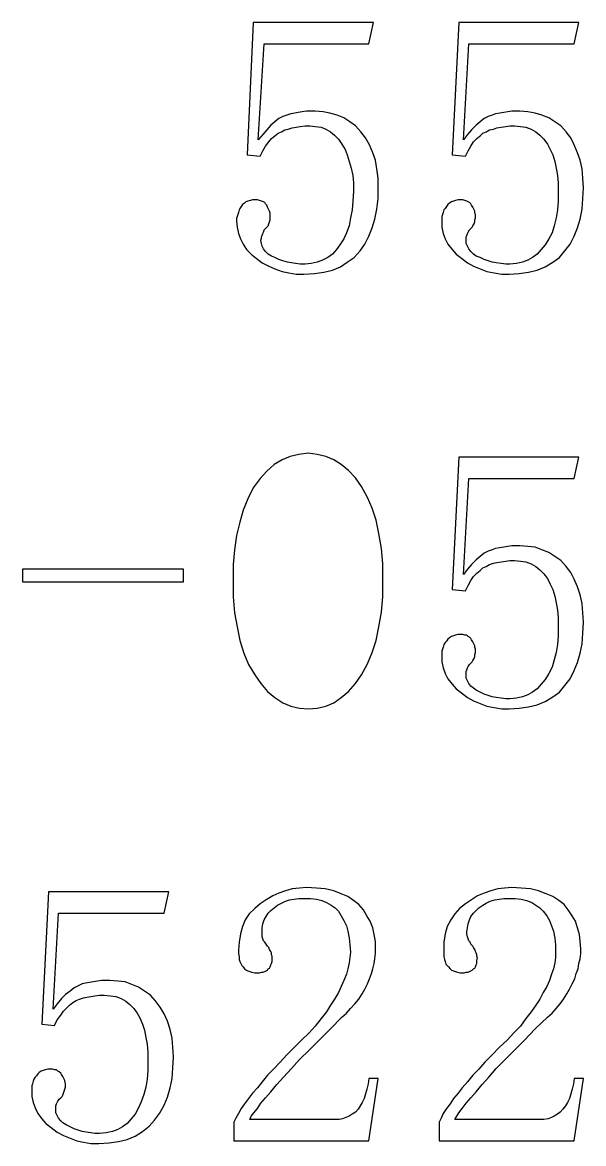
# Model space of a CAD drawing. Extents: x -275 to 275, y -225 to 225.
# Drawn here: x -190.15 to -181.79, y -186.15 to -169.46 of the extents above; entities that cross this region are included whole.
import ezdxf

# ---------------------------------------------------------------- set-up
doc = ezdxf.new("R2010")
doc.units = 0
doc.header["$MEASUREMENT"] = 0
doc.layers.get('0').update_dxf_attribs({"linetype": 'CONTINUOUS'})

msp = doc.modelspace()

# ---------------------------------------------------------------- linework, layer by layer
for points in [[(-185.67, -170.79), (-185.79, -170.78), (-185.79, -170.78), (-185.85, -170.78), (-185.85, -170.78), (-185.92, -170.78), (-185.92, -170.78), (-185.98, -170.79), (-185.98, -170.79), (-186.04, -170.8), (-186.04, -170.8), (-186.09, -170.81), (-186.09, -170.81), (-186.15, -170.82), (-186.15, -170.82), (-186.21, -170.84), (-186.21, -170.84), (-186.27, -170.86), (-186.27, -170.86), (-186.33, -170.89), (-186.33, -170.89), (-186.39, -170.94), (-186.39, -170.94), (-186.45, -170.99), (-186.45, -170.99), (-186.51, -171.06), (-186.51, -171.06), (-186.57, -171.13), (-186.57, -171.13), (-186.64, -171.21), (-186.64, -171.21), (-186.55, -169.78), (-186.55, -169.78), (-184.99, -169.78), (-184.99, -169.78), (-184.92, -169.46), (-184.92, -169.46), (-186.71, -169.46), (-186.71, -169.46), (-186.8, -171.43), (-186.8, -171.43), (-186.61, -171.45), (-186.61, -171.45), (-186.57, -171.37), (-186.57, -171.37), (-186.53, -171.3), (-186.53, -171.3), (-186.48, -171.24), (-186.48, -171.24), (-186.44, -171.19), (-186.44, -171.19), (-186.39, -171.15), (-186.39, -171.15), (-186.34, -171.11), (-186.34, -171.11), (-186.29, -171.09), (-186.29, -171.09), (-186.24, -171.06), (-186.24, -171.06), (-186.19, -171.05), (-186.19, -171.05), (-186.13, -171.03), (-186.13, -171.03), (-186.07, -171.02), (-186.07, -171.02), (-186.01, -171.01), (-186.01, -171.01), (-185.94, -171), (-185.94, -171), (-185.87, -171), (-185.87, -171), (-185.79, -171.01), (-185.79, -171.01), (-185.7, -171.02), (-185.7, -171.02), (-185.63, -171.05), (-185.63, -171.05), (-185.56, -171.09), (-185.56, -171.09), (-185.5, -171.14), (-185.5, -171.14), (-185.44, -171.2), (-185.44, -171.2), (-185.39, -171.27), (-185.39, -171.27), (-185.34, -171.35), (-185.34, -171.35), (-185.31, -171.43), (-185.31, -171.43), (-185.28, -171.53), (-185.28, -171.53), (-185.25, -171.63), (-185.25, -171.63), (-185.23, -171.74), (-185.23, -171.74), (-185.22, -171.85), (-185.22, -171.85), (-185.22, -171.97), (-185.22, -171.97), (-185.23, -172.12), (-185.23, -172.12), (-185.24, -172.25), (-185.24, -172.25), (-185.26, -172.37), (-185.26, -172.37), (-185.28, -172.49), (-185.28, -172.49), (-185.32, -172.59), (-185.32, -172.59), (-185.36, -172.68), (-185.36, -172.68), (-185.42, -172.77), (-185.42, -172.77), (-185.47, -172.84), (-185.47, -172.84), (-185.53, -172.91), (-185.53, -172.91), (-185.6, -172.96), (-185.6, -172.96), (-185.68, -173), (-185.68, -173), (-185.76, -173.03), (-185.76, -173.03), (-185.85, -173.05), (-185.85, -173.05), (-185.94, -173.06), (-185.94, -173.06), (-186.01, -173.06), (-186.01, -173.06), (-186.08, -173.05), (-186.08, -173.05), (-186.14, -173.04), (-186.14, -173.04), (-186.2, -173.03), (-186.2, -173.03), (-186.27, -173.01), (-186.27, -173.01), (-186.33, -172.99), (-186.33, -172.99), (-186.39, -172.96), (-186.39, -172.96), (-186.44, -172.94), (-186.44, -172.94), (-186.49, -172.91), (-186.49, -172.91), (-186.53, -172.87), (-186.53, -172.87), (-186.56, -172.83), (-186.56, -172.83), (-186.58, -172.79), (-186.58, -172.79), (-186.59, -172.75), (-186.59, -172.75), (-186.6, -172.7), (-186.6, -172.7), (-186.59, -172.67), (-186.59, -172.67), (-186.59, -172.65), (-186.59, -172.65), (-186.58, -172.63), (-186.58, -172.63), (-186.57, -172.6), (-186.57, -172.6), (-186.56, -172.58), (-186.56, -172.58), (-186.55, -172.55), (-186.55, -172.55), (-186.53, -172.53), (-186.53, -172.53), (-186.51, -172.51), (-186.51, -172.51), (-186.49, -172.49), (-186.49, -172.49), (-186.48, -172.46), (-186.48, -172.46), (-186.47, -172.43), (-186.47, -172.43), (-186.46, -172.4), (-186.46, -172.4), (-186.46, -172.37), (-186.46, -172.37), (-186.46, -172.34), (-186.46, -172.34), (-186.46, -172.32), (-186.46, -172.32), (-186.46, -172.3), (-186.46, -172.3), (-186.47, -172.27), (-186.47, -172.27), (-186.48, -172.25), (-186.48, -172.25), (-186.49, -172.23), (-186.49, -172.23), (-186.5, -172.21), (-186.5, -172.21), (-186.51, -172.18), (-186.51, -172.18), (-186.53, -172.16), (-186.53, -172.16), (-186.54, -172.14), (-186.54, -172.14), (-186.56, -172.13), (-186.56, -172.13), (-186.59, -172.12), (-186.59, -172.12), (-186.62, -172.11), (-186.62, -172.11), (-186.65, -172.1), (-186.65, -172.1), (-186.68, -172.1), (-186.68, -172.1), (-186.72, -172.1), (-186.72, -172.1), (-186.75, -172.11), (-186.75, -172.11), (-186.79, -172.12), (-186.79, -172.12), (-186.82, -172.13), (-186.82, -172.13), (-186.84, -172.15), (-186.84, -172.15), (-186.87, -172.17), (-186.87, -172.17), (-186.89, -172.2), (-186.89, -172.2), (-186.91, -172.23), (-186.91, -172.23), (-186.92, -172.25), (-186.92, -172.25), (-186.93, -172.29), (-186.93, -172.29), (-186.94, -172.32), (-186.94, -172.32), (-186.95, -172.35), (-186.95, -172.35), (-186.96, -172.38), (-186.96, -172.38), (-186.96, -172.42), (-186.96, -172.42), (-186.95, -172.51), (-186.95, -172.51), (-186.93, -172.6), (-186.93, -172.6), (-186.9, -172.68), (-186.9, -172.68), (-186.86, -172.76), (-186.86, -172.76), (-186.81, -172.84), (-186.81, -172.84), (-186.74, -172.91), (-186.74, -172.91), (-186.67, -172.97), (-186.67, -172.97), (-186.58, -173.04), (-186.58, -173.04), (-186.48, -173.09), (-186.48, -173.09), (-186.39, -173.13), (-186.39, -173.13), (-186.28, -173.17), (-186.28, -173.17), (-186.18, -173.19), (-186.18, -173.19), (-186.07, -173.21), (-186.07, -173.21), (-185.96, -173.21), (-185.96, -173.21), (-185.8, -173.2), (-185.8, -173.2), (-185.66, -173.18), (-185.66, -173.18), (-185.53, -173.15), (-185.53, -173.15), (-185.41, -173.1), (-185.41, -173.1), (-185.31, -173.03), (-185.31, -173.03), (-185.21, -172.96), (-185.21, -172.96), (-185.12, -172.86), (-185.12, -172.86), (-185.05, -172.76), (-185.05, -172.76), (-184.99, -172.64), (-184.99, -172.64), (-184.94, -172.52), (-184.94, -172.52), (-184.9, -172.39), (-184.9, -172.39), (-184.87, -172.24), (-184.87, -172.24), (-184.85, -172.08), (-184.85, -172.08), (-184.85, -171.92), (-184.85, -171.92), (-184.85, -171.78), (-184.85, -171.78), (-184.87, -171.64), (-184.87, -171.64), (-184.89, -171.51), (-184.89, -171.51), (-184.93, -171.4), (-184.93, -171.4), (-184.98, -171.28), (-184.98, -171.28), (-185.04, -171.18), (-185.04, -171.18), (-185.11, -171.09), (-185.11, -171.09), (-185.19, -171), (-185.19, -171), (-185.27, -170.94), (-185.27, -170.94), (-185.36, -170.88), (-185.36, -170.88), (-185.46, -170.84), (-185.46, -170.84), (-185.57, -170.81), (-185.57, -170.81), (-185.67, -170.79)], [(-182.62, -170.79), (-182.74, -170.78), (-182.74, -170.78), (-182.8, -170.78), (-182.8, -170.78), (-182.86, -170.78), (-182.86, -170.78), (-182.92, -170.79), (-182.92, -170.79), (-182.98, -170.8), (-182.98, -170.8), (-183.04, -170.81), (-183.04, -170.81), (-183.1, -170.82), (-183.1, -170.82), (-183.15, -170.84), (-183.15, -170.84), (-183.21, -170.86), (-183.21, -170.86), (-183.27, -170.89), (-183.27, -170.89), (-183.33, -170.94), (-183.33, -170.94), (-183.39, -170.99), (-183.39, -170.99), (-183.46, -171.06), (-183.46, -171.06), (-183.52, -171.13), (-183.52, -171.13), (-183.58, -171.21), (-183.58, -171.21), (-183.5, -169.78), (-183.5, -169.78), (-181.93, -169.78), (-181.93, -169.78), (-181.86, -169.46), (-181.86, -169.46), (-183.65, -169.46), (-183.65, -169.46), (-183.75, -171.43), (-183.75, -171.43), (-183.55, -171.45), (-183.55, -171.45), (-183.51, -171.37), (-183.51, -171.37), (-183.47, -171.3), (-183.47, -171.3), (-183.43, -171.24), (-183.43, -171.24), (-183.38, -171.19), (-183.38, -171.19), (-183.33, -171.15), (-183.33, -171.15), (-183.29, -171.11), (-183.29, -171.11), (-183.24, -171.09), (-183.24, -171.09), (-183.19, -171.06), (-183.19, -171.06), (-183.13, -171.05), (-183.13, -171.05), (-183.08, -171.03), (-183.08, -171.03), (-183.02, -171.02), (-183.02, -171.02), (-182.95, -171.01), (-182.95, -171.01), (-182.89, -171), (-182.89, -171), (-182.82, -171), (-182.82, -171), (-182.73, -171.01), (-182.73, -171.01), (-182.65, -171.02), (-182.65, -171.02), (-182.57, -171.05), (-182.57, -171.05), (-182.5, -171.09), (-182.5, -171.09), (-182.44, -171.14), (-182.44, -171.14), (-182.38, -171.2), (-182.38, -171.2), (-182.33, -171.27), (-182.33, -171.27), (-182.29, -171.35), (-182.29, -171.35), (-182.25, -171.43), (-182.25, -171.43), (-182.22, -171.53), (-182.22, -171.53), (-182.2, -171.63), (-182.2, -171.63), (-182.18, -171.74), (-182.18, -171.74), (-182.17, -171.85), (-182.17, -171.85), (-182.17, -171.97), (-182.17, -171.97), (-182.17, -172.12), (-182.17, -172.12), (-182.18, -172.25), (-182.18, -172.25), (-182.2, -172.37), (-182.2, -172.37), (-182.23, -172.49), (-182.23, -172.49), (-182.26, -172.59), (-182.26, -172.59), (-182.31, -172.68), (-182.31, -172.68), (-182.36, -172.77), (-182.36, -172.77), (-182.42, -172.84), (-182.42, -172.84), (-182.48, -172.91), (-182.48, -172.91), (-182.55, -172.96), (-182.55, -172.96), (-182.62, -173), (-182.62, -173), (-182.7, -173.03), (-182.7, -173.03), (-182.79, -173.05), (-182.79, -173.05), (-182.89, -173.06), (-182.89, -173.06), (-182.95, -173.06), (-182.95, -173.06), (-183.02, -173.05), (-183.02, -173.05), (-183.09, -173.04), (-183.09, -173.04), (-183.15, -173.03), (-183.15, -173.03), (-183.21, -173.01), (-183.21, -173.01), (-183.27, -172.99), (-183.27, -172.99), (-183.33, -172.96), (-183.33, -172.96), (-183.39, -172.94), (-183.39, -172.94), (-183.43, -172.91), (-183.43, -172.91), (-183.47, -172.87), (-183.47, -172.87), (-183.5, -172.83), (-183.5, -172.83), (-183.52, -172.79), (-183.52, -172.79), (-183.54, -172.75), (-183.54, -172.75), (-183.54, -172.7), (-183.54, -172.7), (-183.54, -172.67), (-183.54, -172.67), (-183.54, -172.65), (-183.54, -172.65), (-183.53, -172.63), (-183.53, -172.63), (-183.52, -172.6), (-183.52, -172.6), (-183.51, -172.58), (-183.51, -172.58), (-183.49, -172.55), (-183.49, -172.55), (-183.47, -172.53), (-183.47, -172.53), (-183.45, -172.51), (-183.45, -172.51), (-183.44, -172.49), (-183.44, -172.49), (-183.42, -172.46), (-183.42, -172.46), (-183.41, -172.43), (-183.41, -172.43), (-183.41, -172.4), (-183.41, -172.4), (-183.4, -172.37), (-183.4, -172.37), (-183.4, -172.34), (-183.4, -172.34), (-183.4, -172.32), (-183.4, -172.32), (-183.41, -172.3), (-183.41, -172.3), (-183.41, -172.27), (-183.41, -172.27), (-183.42, -172.25), (-183.42, -172.25), (-183.43, -172.23), (-183.43, -172.23), (-183.44, -172.21), (-183.44, -172.21), (-183.46, -172.18), (-183.46, -172.18), (-183.47, -172.16), (-183.47, -172.16), (-183.49, -172.14), (-183.49, -172.14), (-183.51, -172.13), (-183.51, -172.13), (-183.53, -172.12), (-183.53, -172.12), (-183.56, -172.11), (-183.56, -172.11), (-183.59, -172.1), (-183.59, -172.1), (-183.62, -172.1), (-183.62, -172.1), (-183.66, -172.1), (-183.66, -172.1), (-183.7, -172.11), (-183.7, -172.11), (-183.73, -172.12), (-183.73, -172.12), (-183.76, -172.13), (-183.76, -172.13), (-183.79, -172.15), (-183.79, -172.15), (-183.81, -172.17), (-183.81, -172.17), (-183.83, -172.2), (-183.83, -172.2), (-183.85, -172.23), (-183.85, -172.23), (-183.87, -172.25), (-183.87, -172.25), (-183.88, -172.29), (-183.88, -172.29), (-183.89, -172.32), (-183.89, -172.32), (-183.9, -172.35), (-183.9, -172.35), (-183.9, -172.38), (-183.9, -172.38), (-183.9, -172.42), (-183.9, -172.42), (-183.9, -172.51), (-183.9, -172.51), (-183.88, -172.6), (-183.88, -172.6), (-183.85, -172.68), (-183.85, -172.68), (-183.81, -172.76), (-183.81, -172.76), (-183.75, -172.84), (-183.75, -172.84), (-183.69, -172.91), (-183.69, -172.91), (-183.61, -172.97), (-183.61, -172.97), (-183.52, -173.04), (-183.52, -173.04), (-183.43, -173.09), (-183.43, -173.09), (-183.33, -173.13), (-183.33, -173.13), (-183.23, -173.17), (-183.23, -173.17), (-183.12, -173.19), (-183.12, -173.19), (-183.01, -173.21), (-183.01, -173.21), (-182.9, -173.21), (-182.9, -173.21), (-182.75, -173.2), (-182.75, -173.2), (-182.61, -173.18), (-182.61, -173.18), (-182.48, -173.15), (-182.48, -173.15), (-182.36, -173.1), (-182.36, -173.1), (-182.25, -173.03), (-182.25, -173.03), (-182.15, -172.96), (-182.15, -172.96), (-182.07, -172.86), (-182.07, -172.86), (-181.99, -172.76), (-181.99, -172.76), (-181.93, -172.64), (-181.93, -172.64), (-181.88, -172.52), (-181.88, -172.52), (-181.84, -172.39), (-181.84, -172.39), (-181.81, -172.24), (-181.81, -172.24), (-181.8, -172.08), (-181.8, -172.08), (-181.79, -171.92), (-181.79, -171.92), (-181.8, -171.78), (-181.8, -171.78), (-181.81, -171.64), (-181.81, -171.64), (-181.84, -171.51), (-181.84, -171.51), (-181.88, -171.4), (-181.88, -171.4), (-181.93, -171.28), (-181.93, -171.28), (-181.98, -171.18), (-181.98, -171.18), (-182.05, -171.09), (-182.05, -171.09), (-182.13, -171), (-182.13, -171), (-182.22, -170.94), (-182.22, -170.94), (-182.31, -170.88), (-182.31, -170.88), (-182.41, -170.84), (-182.41, -170.84), (-182.51, -170.81), (-182.51, -170.81), (-182.62, -170.79)], [(-185.89, -175.87), (-186.03, -175.89), (-186.03, -175.89), (-186.16, -175.92), (-186.16, -175.92), (-186.28, -175.97), (-186.28, -175.97), (-186.4, -176.04), (-186.4, -176.04), (-186.51, -176.14), (-186.51, -176.14), (-186.61, -176.25), (-186.61, -176.25), (-186.71, -176.39), (-186.71, -176.39), (-186.79, -176.55), (-186.79, -176.55), (-186.86, -176.72), (-186.86, -176.72), (-186.91, -176.9), (-186.91, -176.9), (-186.96, -177.1), (-186.96, -177.1), (-186.99, -177.31), (-186.99, -177.31), (-187.01, -177.53), (-187.01, -177.53), (-187.01, -178.01), (-187.01, -178.01), (-186.99, -178.25), (-186.99, -178.25), (-186.95, -178.46), (-186.95, -178.46), (-186.91, -178.66), (-186.91, -178.66), (-186.85, -178.85), (-186.85, -178.85), (-186.78, -179.02), (-186.78, -179.02), (-186.69, -179.17), (-186.69, -179.17), (-186.6, -179.3), (-186.6, -179.3), (-186.5, -179.42), (-186.5, -179.42), (-186.39, -179.51), (-186.39, -179.51), (-186.27, -179.59), (-186.27, -179.59), (-186.15, -179.64), (-186.15, -179.64), (-186.02, -179.67), (-186.02, -179.67), (-185.89, -179.68), (-185.89, -179.68), (-185.76, -179.67), (-185.76, -179.67), (-185.63, -179.64), (-185.63, -179.64), (-185.51, -179.59), (-185.51, -179.59), (-185.4, -179.51), (-185.4, -179.51), (-185.29, -179.42), (-185.29, -179.42), (-185.19, -179.3), (-185.19, -179.3), (-185.1, -179.17), (-185.1, -179.17), (-185.01, -179.01), (-185.01, -179.01), (-184.94, -178.84), (-184.94, -178.84), (-184.88, -178.66), (-184.88, -178.66), (-184.84, -178.46), (-184.84, -178.46), (-184.8, -178.24), (-184.8, -178.24), (-184.78, -178.01), (-184.78, -178.01), (-184.78, -177.52), (-184.78, -177.52), (-184.8, -177.29), (-184.8, -177.29), (-184.84, -177.07), (-184.84, -177.07), (-184.88, -176.87), (-184.88, -176.87), (-184.94, -176.69), (-184.94, -176.69), (-185.01, -176.53), (-185.01, -176.53), (-185.1, -176.37), (-185.1, -176.37), (-185.19, -176.24), (-185.19, -176.24), (-185.29, -176.13), (-185.29, -176.13), (-185.4, -176.04), (-185.4, -176.04), (-185.51, -175.97), (-185.51, -175.97), (-185.63, -175.92), (-185.63, -175.92), (-185.76, -175.89), (-185.76, -175.89), (-185.89, -175.87)], [(-182.62, -177.26), (-182.74, -177.25), (-182.74, -177.25), (-182.8, -177.25), (-182.8, -177.25), (-182.86, -177.25), (-182.86, -177.25), (-182.92, -177.26), (-182.92, -177.26), (-182.98, -177.27), (-182.98, -177.27), (-183.04, -177.28), (-183.04, -177.28), (-183.1, -177.29), (-183.1, -177.29), (-183.15, -177.31), (-183.15, -177.31), (-183.21, -177.33), (-183.21, -177.33), (-183.27, -177.36), (-183.27, -177.36), (-183.33, -177.41), (-183.33, -177.41), (-183.39, -177.46), (-183.39, -177.46), (-183.46, -177.53), (-183.46, -177.53), (-183.52, -177.6), (-183.52, -177.6), (-183.58, -177.68), (-183.58, -177.68), (-183.5, -176.25), (-183.5, -176.25), (-181.93, -176.25), (-181.93, -176.25), (-181.86, -175.93), (-181.86, -175.93), (-183.65, -175.93), (-183.65, -175.93), (-183.75, -177.9), (-183.75, -177.9), (-183.55, -177.92), (-183.55, -177.92), (-183.51, -177.84), (-183.51, -177.84), (-183.47, -177.77), (-183.47, -177.77), (-183.43, -177.71), (-183.43, -177.71), (-183.38, -177.66), (-183.38, -177.66), (-183.33, -177.62), (-183.33, -177.62), (-183.29, -177.58), (-183.29, -177.58), (-183.24, -177.56), (-183.24, -177.56), (-183.19, -177.53), (-183.19, -177.53), (-183.13, -177.51), (-183.13, -177.51), (-183.08, -177.5), (-183.08, -177.5), (-183.02, -177.49), (-183.02, -177.49), (-182.95, -177.48), (-182.95, -177.48), (-182.89, -177.47), (-182.89, -177.47), (-182.82, -177.47), (-182.82, -177.47), (-182.73, -177.48), (-182.73, -177.48), (-182.65, -177.49), (-182.65, -177.49), (-182.57, -177.52), (-182.57, -177.52), (-182.5, -177.56), (-182.5, -177.56), (-182.44, -177.61), (-182.44, -177.61), (-182.38, -177.67), (-182.38, -177.67), (-182.33, -177.74), (-182.33, -177.74), (-182.29, -177.82), (-182.29, -177.82), (-182.25, -177.9), (-182.25, -177.9), (-182.22, -178), (-182.22, -178), (-182.2, -178.1), (-182.2, -178.1), (-182.18, -178.21), (-182.18, -178.21), (-182.17, -178.32), (-182.17, -178.32), (-182.17, -178.44), (-182.17, -178.44), (-182.17, -178.59), (-182.17, -178.59), (-182.18, -178.72), (-182.18, -178.72), (-182.2, -178.84), (-182.2, -178.84), (-182.23, -178.95), (-182.23, -178.95), (-182.26, -179.06), (-182.26, -179.06), (-182.31, -179.15), (-182.31, -179.15), (-182.36, -179.24), (-182.36, -179.24), (-182.42, -179.31), (-182.42, -179.31), (-182.48, -179.38), (-182.48, -179.38), (-182.55, -179.43), (-182.55, -179.43), (-182.62, -179.47), (-182.62, -179.47), (-182.7, -179.5), (-182.7, -179.5), (-182.79, -179.52), (-182.79, -179.52), (-182.89, -179.53), (-182.89, -179.53), (-182.95, -179.53), (-182.95, -179.53), (-183.02, -179.52), (-183.02, -179.52), (-183.09, -179.51), (-183.09, -179.51), (-183.15, -179.5), (-183.15, -179.5), (-183.21, -179.48), (-183.21, -179.48), (-183.27, -179.46), (-183.27, -179.46), (-183.33, -179.43), (-183.33, -179.43), (-183.39, -179.4), (-183.39, -179.4), (-183.43, -179.37), (-183.43, -179.37), (-183.47, -179.34), (-183.47, -179.34), (-183.5, -179.3), (-183.5, -179.3), (-183.52, -179.26), (-183.52, -179.26), (-183.54, -179.22), (-183.54, -179.22), (-183.54, -179.17), (-183.54, -179.17), (-183.54, -179.14), (-183.54, -179.14), (-183.54, -179.12), (-183.54, -179.12), (-183.53, -179.1), (-183.53, -179.1), (-183.52, -179.07), (-183.52, -179.07), (-183.51, -179.05), (-183.51, -179.05), (-183.49, -179.02), (-183.49, -179.02), (-183.47, -179), (-183.47, -179), (-183.45, -178.98), (-183.45, -178.98), (-183.44, -178.96), (-183.44, -178.96), (-183.42, -178.93), (-183.42, -178.93), (-183.41, -178.9), (-183.41, -178.9), (-183.41, -178.87), (-183.41, -178.87), (-183.4, -178.84), (-183.4, -178.84), (-183.4, -178.81), (-183.4, -178.81), (-183.4, -178.79), (-183.4, -178.79), (-183.41, -178.76), (-183.41, -178.76), (-183.41, -178.74), (-183.41, -178.74), (-183.42, -178.72), (-183.42, -178.72), (-183.43, -178.7), (-183.43, -178.7), (-183.44, -178.68), (-183.44, -178.68), (-183.46, -178.65), (-183.46, -178.65), (-183.47, -178.63), (-183.47, -178.63), (-183.49, -178.61), (-183.49, -178.61), (-183.51, -178.6), (-183.51, -178.6), (-183.53, -178.58), (-183.53, -178.58), (-183.56, -178.58), (-183.56, -178.58), (-183.59, -178.57), (-183.59, -178.57), (-183.62, -178.57), (-183.62, -178.57), (-183.66, -178.57), (-183.66, -178.57), (-183.7, -178.58), (-183.7, -178.58), (-183.73, -178.59), (-183.73, -178.59), (-183.76, -178.6), (-183.76, -178.6), (-183.79, -178.62), (-183.79, -178.62), (-183.81, -178.64), (-183.81, -178.64), (-183.83, -178.67), (-183.83, -178.67), (-183.85, -178.69), (-183.85, -178.69), (-183.87, -178.72), (-183.87, -178.72), (-183.88, -178.76), (-183.88, -178.76), (-183.89, -178.79), (-183.89, -178.79), (-183.9, -178.82), (-183.9, -178.82), (-183.9, -178.85), (-183.9, -178.85), (-183.9, -178.89), (-183.9, -178.89), (-183.9, -178.98), (-183.9, -178.98), (-183.88, -179.07), (-183.88, -179.07), (-183.85, -179.15), (-183.85, -179.15), (-183.81, -179.23), (-183.81, -179.23), (-183.75, -179.31), (-183.75, -179.31), (-183.69, -179.38), (-183.69, -179.38), (-183.61, -179.44), (-183.61, -179.44), (-183.52, -179.51), (-183.52, -179.51), (-183.43, -179.56), (-183.43, -179.56), (-183.33, -179.6), (-183.33, -179.6), (-183.23, -179.64), (-183.23, -179.64), (-183.12, -179.66), (-183.12, -179.66), (-183.01, -179.68), (-183.01, -179.68), (-182.9, -179.68), (-182.9, -179.68), (-182.75, -179.67), (-182.75, -179.67), (-182.61, -179.65), (-182.61, -179.65), (-182.48, -179.62), (-182.48, -179.62), (-182.36, -179.57), (-182.36, -179.57), (-182.25, -179.5), (-182.25, -179.5), (-182.15, -179.43), (-182.15, -179.43), (-182.07, -179.33), (-182.07, -179.33), (-181.99, -179.23), (-181.99, -179.23), (-181.93, -179.11), (-181.93, -179.11), (-181.88, -178.99), (-181.88, -178.99), (-181.84, -178.85), (-181.84, -178.85), (-181.81, -178.71), (-181.81, -178.71), (-181.8, -178.55), (-181.8, -178.55), (-181.79, -178.39), (-181.79, -178.39), (-181.8, -178.25), (-181.8, -178.25), (-181.81, -178.11), (-181.81, -178.11), (-181.84, -177.98), (-181.84, -177.98), (-181.88, -177.86), (-181.88, -177.86), (-181.93, -177.75), (-181.93, -177.75), (-181.98, -177.65), (-181.98, -177.65), (-182.05, -177.56), (-182.05, -177.56), (-182.13, -177.47), (-182.13, -177.47), (-182.22, -177.41), (-182.22, -177.41), (-182.31, -177.35), (-182.31, -177.35), (-182.41, -177.31), (-182.41, -177.31), (-182.51, -177.27), (-182.51, -177.27), (-182.62, -177.26)], [(-190.15, -177.6), (-190.15, -177.79), (-190.15, -177.79), (-187.75, -177.79), (-187.75, -177.79), (-187.75, -177.6), (-187.75, -177.6), (-190.15, -177.6)], [(-188.73, -183.73), (-188.85, -183.72), (-188.85, -183.72), (-188.91, -183.72), (-188.91, -183.72), (-188.97, -183.72), (-188.97, -183.72), (-189.03, -183.73), (-189.03, -183.73), (-189.09, -183.74), (-189.09, -183.74), (-189.15, -183.75), (-189.15, -183.75), (-189.21, -183.76), (-189.21, -183.76), (-189.26, -183.77), (-189.26, -183.77), (-189.32, -183.8), (-189.32, -183.8), (-189.38, -183.83), (-189.38, -183.83), (-189.44, -183.88), (-189.44, -183.88), (-189.51, -183.93), (-189.51, -183.93), (-189.57, -183.99), (-189.57, -183.99), (-189.63, -184.07), (-189.63, -184.07), (-189.69, -184.15), (-189.69, -184.15), (-189.61, -182.72), (-189.61, -182.72), (-188.04, -182.72), (-188.04, -182.72), (-187.97, -182.4), (-187.97, -182.4), (-189.76, -182.4), (-189.76, -182.4), (-189.86, -184.37), (-189.86, -184.37), (-189.67, -184.39), (-189.67, -184.39), (-189.63, -184.31), (-189.63, -184.31), (-189.58, -184.24), (-189.58, -184.24), (-189.54, -184.18), (-189.54, -184.18), (-189.49, -184.13), (-189.49, -184.13), (-189.45, -184.09), (-189.45, -184.09), (-189.4, -184.05), (-189.4, -184.05), (-189.35, -184.02), (-189.35, -184.02), (-189.3, -184), (-189.3, -184), (-189.24, -183.98), (-189.24, -183.98), (-189.19, -183.97), (-189.19, -183.97), (-189.13, -183.96), (-189.13, -183.96), (-189.07, -183.95), (-189.07, -183.95), (-189, -183.94), (-189, -183.94), (-188.93, -183.94), (-188.93, -183.94), (-188.84, -183.95), (-188.84, -183.95), (-188.76, -183.96), (-188.76, -183.96), (-188.68, -183.99), (-188.68, -183.99), (-188.61, -184.03), (-188.61, -184.03), (-188.55, -184.08), (-188.55, -184.08), (-188.49, -184.14), (-188.49, -184.14), (-188.44, -184.21), (-188.44, -184.21), (-188.4, -184.28), (-188.4, -184.28), (-188.36, -184.37), (-188.36, -184.37), (-188.33, -184.46), (-188.33, -184.46), (-188.31, -184.57), (-188.31, -184.57), (-188.29, -184.67), (-188.29, -184.67), (-188.28, -184.79), (-188.28, -184.79), (-188.28, -184.91), (-188.28, -184.91), (-188.28, -185.06), (-188.28, -185.06), (-188.29, -185.19), (-188.29, -185.19), (-188.31, -185.31), (-188.31, -185.31), (-188.34, -185.42), (-188.34, -185.42), (-188.38, -185.53), (-188.38, -185.53), (-188.42, -185.62), (-188.42, -185.62), (-188.47, -185.71), (-188.47, -185.71), (-188.53, -185.78), (-188.53, -185.78), (-188.59, -185.85), (-188.59, -185.85), (-188.66, -185.9), (-188.66, -185.9), (-188.73, -185.94), (-188.73, -185.94), (-188.81, -185.97), (-188.81, -185.97), (-188.9, -185.99), (-188.9, -185.99), (-189, -186), (-189, -186), (-189.07, -186), (-189.07, -186), (-189.13, -185.99), (-189.13, -185.99), (-189.2, -185.98), (-189.2, -185.98), (-189.26, -185.97), (-189.26, -185.97), (-189.32, -185.95), (-189.32, -185.95), (-189.38, -185.93), (-189.38, -185.93), (-189.44, -185.9), (-189.44, -185.9), (-189.5, -185.87), (-189.5, -185.87), (-189.55, -185.84), (-189.55, -185.84), (-189.58, -185.81), (-189.58, -185.81), (-189.61, -185.77), (-189.61, -185.77), (-189.63, -185.73), (-189.63, -185.73), (-189.65, -185.69), (-189.65, -185.69), (-189.65, -185.64), (-189.65, -185.64), (-189.65, -185.61), (-189.65, -185.61), (-189.65, -185.59), (-189.65, -185.59), (-189.64, -185.56), (-189.64, -185.56), (-189.63, -185.54), (-189.63, -185.54), (-189.62, -185.52), (-189.62, -185.52), (-189.6, -185.49), (-189.6, -185.49), (-189.58, -185.47), (-189.58, -185.47), (-189.56, -185.45), (-189.56, -185.45), (-189.55, -185.43), (-189.55, -185.43), (-189.54, -185.4), (-189.54, -185.4), (-189.53, -185.37), (-189.53, -185.37), (-189.52, -185.34), (-189.52, -185.34), (-189.51, -185.31), (-189.51, -185.31), (-189.51, -185.27), (-189.51, -185.27), (-189.51, -185.25), (-189.51, -185.25), (-189.52, -185.23), (-189.52, -185.23), (-189.52, -185.21), (-189.52, -185.21), (-189.53, -185.19), (-189.53, -185.19), (-189.54, -185.17), (-189.54, -185.17), (-189.55, -185.15), (-189.55, -185.15), (-189.57, -185.12), (-189.57, -185.12), (-189.58, -185.1), (-189.58, -185.1), (-189.6, -185.08), (-189.6, -185.08), (-189.62, -185.07), (-189.62, -185.07), (-189.64, -185.05), (-189.64, -185.05), (-189.67, -185.05), (-189.67, -185.05), (-189.7, -185.04), (-189.7, -185.04), (-189.74, -185.04), (-189.74, -185.04), (-189.77, -185.04), (-189.77, -185.04), (-189.81, -185.05), (-189.81, -185.05), (-189.84, -185.06), (-189.84, -185.06), (-189.87, -185.07), (-189.87, -185.07), (-189.9, -185.09), (-189.9, -185.09), (-189.92, -185.11), (-189.92, -185.11), (-189.94, -185.14), (-189.94, -185.14), (-189.96, -185.16), (-189.96, -185.16), (-189.98, -185.19), (-189.98, -185.19), (-189.99, -185.22), (-189.99, -185.22), (-190, -185.26), (-190, -185.26), (-190.01, -185.29), (-190.01, -185.29), (-190.01, -185.32), (-190.01, -185.32), (-190.01, -185.36), (-190.01, -185.36), (-190.01, -185.45), (-190.01, -185.45), (-189.99, -185.54), (-189.99, -185.54), (-189.96, -185.62), (-189.96, -185.62), (-189.92, -185.7), (-189.92, -185.7), (-189.86, -185.78), (-189.86, -185.78), (-189.8, -185.85), (-189.8, -185.85), (-189.72, -185.91), (-189.72, -185.91), (-189.63, -185.98), (-189.63, -185.98), (-189.54, -186.03), (-189.54, -186.03), (-189.44, -186.07), (-189.44, -186.07), (-189.34, -186.11), (-189.34, -186.11), (-189.24, -186.13), (-189.24, -186.13), (-189.13, -186.15), (-189.13, -186.15), (-189.01, -186.15), (-189.01, -186.15), (-188.86, -186.14), (-188.86, -186.14), (-188.72, -186.12), (-188.72, -186.12), (-188.59, -186.09), (-188.59, -186.09), (-188.47, -186.04), (-188.47, -186.04), (-188.36, -185.97), (-188.36, -185.97), (-188.26, -185.89), (-188.26, -185.89), (-188.18, -185.8), (-188.18, -185.8), (-188.11, -185.7), (-188.11, -185.7), (-188.04, -185.58), (-188.04, -185.58), (-187.99, -185.46), (-187.99, -185.46), (-187.95, -185.32), (-187.95, -185.32), (-187.92, -185.18), (-187.92, -185.18), (-187.91, -185.02), (-187.91, -185.02), (-187.9, -184.86), (-187.9, -184.86), (-187.91, -184.72), (-187.91, -184.72), (-187.92, -184.58), (-187.92, -184.58), (-187.95, -184.45), (-187.95, -184.45), (-187.99, -184.33), (-187.99, -184.33), (-188.04, -184.22), (-188.04, -184.22), (-188.1, -184.12), (-188.1, -184.12), (-188.17, -184.02), (-188.17, -184.02), (-188.24, -183.94), (-188.24, -183.94), (-188.33, -183.88), (-188.33, -183.88), (-188.42, -183.82), (-188.42, -183.82), (-188.52, -183.78), (-188.52, -183.78), (-188.62, -183.74), (-188.62, -183.74), (-188.73, -183.73)], [(-185.27, -183.19), (-185.26, -183.3), (-185.26, -183.3), (-185.27, -183.38), (-185.27, -183.38), (-185.28, -183.46), (-185.28, -183.46), (-185.3, -183.55), (-185.3, -183.55), (-185.32, -183.63), (-185.32, -183.63), (-185.36, -183.72), (-185.36, -183.72), (-185.4, -183.81), (-185.4, -183.81), (-185.44, -183.9), (-185.44, -183.9), (-185.5, -184), (-185.5, -184), (-185.56, -184.09), (-185.56, -184.09), (-185.62, -184.19), (-185.62, -184.19), (-185.7, -184.29), (-185.7, -184.29), (-185.79, -184.4), (-185.79, -184.4), (-185.88, -184.5), (-185.88, -184.5), (-185.99, -184.61), (-185.99, -184.61), (-186.1, -184.72), (-186.1, -184.72), (-186.21, -184.83), (-186.21, -184.83), (-186.31, -184.94), (-186.31, -184.94), (-186.41, -185.04), (-186.41, -185.04), (-186.5, -185.13), (-186.5, -185.13), (-186.58, -185.23), (-186.58, -185.23), (-186.65, -185.32), (-186.65, -185.32), (-186.72, -185.4), (-186.72, -185.4), (-186.78, -185.48), (-186.78, -185.48), (-186.84, -185.56), (-186.84, -185.56), (-186.89, -185.63), (-186.89, -185.63), (-186.93, -185.7), (-186.93, -185.7), (-186.97, -185.77), (-186.97, -185.77), (-187, -185.83), (-187, -185.83), (-187, -186.11), (-187, -186.11), (-184.99, -186.11), (-184.99, -186.11), (-184.85, -185.18), (-184.85, -185.18), (-184.99, -185.18), (-184.99, -185.18), (-185, -185.26), (-185, -185.26), (-185.02, -185.34), (-185.02, -185.34), (-185.04, -185.41), (-185.04, -185.41), (-185.06, -185.48), (-185.06, -185.48), (-185.09, -185.54), (-185.09, -185.54), (-185.12, -185.59), (-185.12, -185.59), (-185.15, -185.64), (-185.15, -185.64), (-185.19, -185.68), (-185.19, -185.68), (-185.24, -185.71), (-185.24, -185.71), (-185.28, -185.74), (-185.28, -185.74), (-185.33, -185.76), (-185.33, -185.76), (-185.38, -185.78), (-185.38, -185.78), (-185.43, -185.79), (-185.43, -185.79), (-185.49, -185.79), (-185.49, -185.79), (-186.76, -185.79), (-186.76, -185.79), (-186.74, -185.74), (-186.74, -185.74), (-186.7, -185.69), (-186.7, -185.69), (-186.65, -185.63), (-186.65, -185.63), (-186.6, -185.55), (-186.6, -185.55), (-186.53, -185.47), (-186.53, -185.47), (-186.45, -185.38), (-186.45, -185.38), (-186.36, -185.27), (-186.36, -185.27), (-186.26, -185.16), (-186.26, -185.16), (-186.14, -185.03), (-186.14, -185.03), (-186.02, -184.9), (-186.02, -184.9), (-185.88, -184.76), (-185.88, -184.76), (-185.73, -184.61), (-185.73, -184.61), (-185.56, -184.44), (-185.56, -184.44), (-185.39, -184.27), (-185.39, -184.27), (-185.32, -184.21), (-185.32, -184.21), (-185.26, -184.14), (-185.26, -184.14), (-185.2, -184.07), (-185.2, -184.07), (-185.14, -184), (-185.14, -184), (-185.09, -183.92), (-185.09, -183.92), (-185.05, -183.85), (-185.05, -183.85), (-185.01, -183.77), (-185.01, -183.77), (-184.98, -183.7), (-184.98, -183.7), (-184.95, -183.62), (-184.95, -183.62), (-184.93, -183.55), (-184.93, -183.55), (-184.91, -183.47), (-184.91, -183.47), (-184.9, -183.4), (-184.9, -183.4), (-184.89, -183.32), (-184.89, -183.32), (-184.89, -183.25), (-184.89, -183.25), (-184.89, -183.14), (-184.89, -183.14), (-184.91, -183.04), (-184.91, -183.04), (-184.93, -182.94), (-184.93, -182.94), (-184.97, -182.84), (-184.97, -182.84), (-185.02, -182.76), (-185.02, -182.76), (-185.07, -182.67), (-185.07, -182.67), (-185.14, -182.59), (-185.14, -182.59), (-185.22, -182.53), (-185.22, -182.53), (-185.3, -182.47), (-185.3, -182.47), (-185.4, -182.43), (-185.4, -182.43), (-185.51, -182.39), (-185.51, -182.39), (-185.64, -182.36), (-185.64, -182.36), (-185.77, -182.35), (-185.77, -182.35), (-185.92, -182.34), (-185.92, -182.34), (-186.02, -182.35), (-186.02, -182.35), (-186.13, -182.36), (-186.13, -182.36), (-186.23, -182.39), (-186.23, -182.39), (-186.33, -182.42), (-186.33, -182.42), (-186.42, -182.46), (-186.42, -182.46), (-186.52, -182.52), (-186.52, -182.52), (-186.61, -182.58), (-186.61, -182.58), (-186.69, -182.65), (-186.69, -182.65), (-186.77, -182.73), (-186.77, -182.73), (-186.83, -182.82), (-186.83, -182.82), (-186.87, -182.92), (-186.87, -182.92), (-186.9, -183.03), (-186.9, -183.03), (-186.92, -183.15), (-186.92, -183.15), (-186.93, -183.27), (-186.93, -183.27), (-186.93, -183.32), (-186.93, -183.32), (-186.92, -183.37), (-186.92, -183.37), (-186.92, -183.41), (-186.92, -183.41), (-186.91, -183.44), (-186.91, -183.44), (-186.89, -183.48), (-186.89, -183.48), (-186.88, -183.5), (-186.88, -183.5), (-186.86, -183.52), (-186.86, -183.52), (-186.84, -183.55), (-186.84, -183.55), (-186.81, -183.57), (-186.81, -183.57), (-186.79, -183.58), (-186.79, -183.58), (-186.76, -183.59), (-186.76, -183.59), (-186.73, -183.6), (-186.73, -183.6), (-186.69, -183.61), (-186.69, -183.61), (-186.65, -183.61), (-186.65, -183.61), (-186.62, -183.61), (-186.62, -183.61), (-186.59, -183.6), (-186.59, -183.6), (-186.57, -183.6), (-186.57, -183.6), (-186.54, -183.59), (-186.54, -183.59), (-186.52, -183.58), (-186.52, -183.58), (-186.5, -183.57), (-186.5, -183.57), (-186.49, -183.55), (-186.49, -183.55), (-186.47, -183.54), (-186.47, -183.54), (-186.46, -183.52), (-186.46, -183.52), (-186.45, -183.49), (-186.45, -183.49), (-186.44, -183.47), (-186.44, -183.47), (-186.43, -183.44), (-186.43, -183.44), (-186.43, -183.42), (-186.43, -183.42), (-186.43, -183.39), (-186.43, -183.39), (-186.43, -183.36), (-186.43, -183.36), (-186.44, -183.34), (-186.44, -183.34), (-186.44, -183.31), (-186.44, -183.31), (-186.45, -183.29), (-186.45, -183.29), (-186.47, -183.26), (-186.47, -183.26), (-186.48, -183.23), (-186.48, -183.23), (-186.5, -183.21), (-186.5, -183.21), (-186.52, -183.18), (-186.52, -183.18), (-186.54, -183.15), (-186.54, -183.15), (-186.56, -183.13), (-186.56, -183.13), (-186.57, -183.1), (-186.57, -183.1), (-186.58, -183.07), (-186.58, -183.07), (-186.58, -183.03), (-186.58, -183.03), (-186.58, -183), (-186.58, -183), (-186.58, -182.94), (-186.58, -182.94), (-186.57, -182.88), (-186.57, -182.88), (-186.55, -182.82), (-186.55, -182.82), (-186.52, -182.77), (-186.52, -182.77), (-186.49, -182.72), (-186.49, -182.72), (-186.45, -182.68), (-186.45, -182.68), (-186.4, -182.64), (-186.4, -182.64), (-186.35, -182.6), (-186.35, -182.6), (-186.29, -182.57), (-186.29, -182.57), (-186.23, -182.54), (-186.23, -182.54), (-186.17, -182.52), (-186.17, -182.52), (-186.1, -182.51), (-186.1, -182.51), (-186.03, -182.5), (-186.03, -182.5), (-185.96, -182.5), (-185.96, -182.5), (-185.86, -182.5), (-185.86, -182.5), (-185.77, -182.51), (-185.77, -182.51), (-185.69, -182.53), (-185.69, -182.53), (-185.62, -182.56), (-185.62, -182.56), (-185.55, -182.6), (-185.55, -182.6), (-185.49, -182.64), (-185.49, -182.64), (-185.44, -182.69), (-185.44, -182.69), (-185.4, -182.76), (-185.4, -182.76), (-185.36, -182.83), (-185.36, -182.83), (-185.32, -182.91), (-185.32, -182.91), (-185.3, -182.99), (-185.3, -182.99), (-185.28, -183.09), (-185.28, -183.09), (-185.27, -183.19)], [(-182.21, -183.19), (-182.21, -183.3), (-182.21, -183.3), (-182.21, -183.38), (-182.21, -183.38), (-182.22, -183.46), (-182.22, -183.46), (-182.24, -183.55), (-182.24, -183.55), (-182.27, -183.63), (-182.27, -183.63), (-182.3, -183.72), (-182.3, -183.72), (-182.34, -183.81), (-182.34, -183.81), (-182.39, -183.9), (-182.39, -183.9), (-182.44, -184), (-182.44, -184), (-182.5, -184.09), (-182.5, -184.09), (-182.57, -184.19), (-182.57, -184.19), (-182.65, -184.29), (-182.65, -184.29), (-182.73, -184.4), (-182.73, -184.4), (-182.83, -184.5), (-182.83, -184.5), (-182.93, -184.61), (-182.93, -184.61), (-183.05, -184.72), (-183.05, -184.72), (-183.15, -184.83), (-183.15, -184.83), (-183.26, -184.94), (-183.26, -184.94), (-183.35, -185.04), (-183.35, -185.04), (-183.44, -185.13), (-183.44, -185.13), (-183.52, -185.23), (-183.52, -185.23), (-183.6, -185.32), (-183.6, -185.32), (-183.66, -185.4), (-183.66, -185.4), (-183.73, -185.48), (-183.73, -185.48), (-183.78, -185.56), (-183.78, -185.56), (-183.83, -185.63), (-183.83, -185.63), (-183.88, -185.7), (-183.88, -185.7), (-183.91, -185.77), (-183.91, -185.77), (-183.94, -185.83), (-183.94, -185.83), (-183.94, -186.11), (-183.94, -186.11), (-181.93, -186.11), (-181.93, -186.11), (-181.79, -185.18), (-181.79, -185.18), (-181.93, -185.18), (-181.93, -185.18), (-181.94, -185.26), (-181.94, -185.26), (-181.96, -185.34), (-181.96, -185.34), (-181.98, -185.41), (-181.98, -185.41), (-182, -185.48), (-182, -185.48), (-182.03, -185.54), (-182.03, -185.54), (-182.06, -185.59), (-182.06, -185.59), (-182.1, -185.64), (-182.1, -185.64), (-182.14, -185.68), (-182.14, -185.68), (-182.18, -185.71), (-182.18, -185.71), (-182.23, -185.74), (-182.23, -185.74), (-182.27, -185.76), (-182.27, -185.76), (-182.32, -185.78), (-182.32, -185.78), (-182.38, -185.79), (-182.38, -185.79), (-182.43, -185.79), (-182.43, -185.79), (-183.71, -185.79), (-183.71, -185.79), (-183.68, -185.74), (-183.68, -185.74), (-183.65, -185.69), (-183.65, -185.69), (-183.6, -185.63), (-183.6, -185.63), (-183.54, -185.55), (-183.54, -185.55), (-183.47, -185.47), (-183.47, -185.47), (-183.39, -185.38), (-183.39, -185.38), (-183.3, -185.27), (-183.3, -185.27), (-183.2, -185.16), (-183.2, -185.16), (-183.09, -185.03), (-183.09, -185.03), (-182.96, -184.9), (-182.96, -184.9), (-182.82, -184.76), (-182.82, -184.76), (-182.67, -184.61), (-182.67, -184.61), (-182.51, -184.44), (-182.51, -184.44), (-182.33, -184.27), (-182.33, -184.27), (-182.26, -184.21), (-182.26, -184.21), (-182.2, -184.14), (-182.2, -184.14), (-182.14, -184.07), (-182.14, -184.07), (-182.09, -184), (-182.09, -184), (-182.04, -183.92), (-182.04, -183.92), (-182, -183.85), (-182, -183.85), (-181.96, -183.77), (-181.96, -183.77), (-181.92, -183.7), (-181.92, -183.7), (-181.9, -183.62), (-181.9, -183.62), (-181.87, -183.55), (-181.87, -183.55), (-181.86, -183.47), (-181.86, -183.47), (-181.84, -183.4), (-181.84, -183.4), (-181.83, -183.32), (-181.83, -183.32), (-181.83, -183.25), (-181.83, -183.25), (-181.84, -183.14), (-181.84, -183.14), (-181.85, -183.04), (-181.85, -183.04), (-181.88, -182.94), (-181.88, -182.94), (-181.91, -182.84), (-181.91, -182.84), (-181.96, -182.76), (-181.96, -182.76), (-182.02, -182.67), (-182.02, -182.67), (-182.08, -182.59), (-182.08, -182.59), (-182.16, -182.53), (-182.16, -182.53), (-182.25, -182.47), (-182.25, -182.47), (-182.35, -182.43), (-182.35, -182.43), (-182.46, -182.39), (-182.46, -182.39), (-182.58, -182.36), (-182.58, -182.36), (-182.72, -182.35), (-182.72, -182.35), (-182.86, -182.34), (-182.86, -182.34), (-182.97, -182.35), (-182.97, -182.35), (-183.07, -182.36), (-183.07, -182.36), (-183.17, -182.39), (-183.17, -182.39), (-183.27, -182.42), (-183.27, -182.42), (-183.37, -182.46), (-183.37, -182.46), (-183.46, -182.52), (-183.46, -182.52), (-183.55, -182.58), (-183.55, -182.58), (-183.64, -182.65), (-183.64, -182.65), (-183.71, -182.73), (-183.71, -182.73), (-183.77, -182.82), (-183.77, -182.82), (-183.82, -182.92), (-183.82, -182.92), (-183.85, -183.03), (-183.85, -183.03), (-183.87, -183.15), (-183.87, -183.15), (-183.87, -183.27), (-183.87, -183.27), (-183.87, -183.32), (-183.87, -183.32), (-183.87, -183.37), (-183.87, -183.37), (-183.86, -183.41), (-183.86, -183.41), (-183.85, -183.44), (-183.85, -183.44), (-183.84, -183.48), (-183.84, -183.48), (-183.82, -183.5), (-183.82, -183.5), (-183.8, -183.52), (-183.8, -183.52), (-183.78, -183.55), (-183.78, -183.55), (-183.76, -183.57), (-183.76, -183.57), (-183.73, -183.58), (-183.73, -183.58), (-183.7, -183.59), (-183.7, -183.59), (-183.67, -183.6), (-183.67, -183.6), (-183.63, -183.61), (-183.63, -183.61), (-183.6, -183.61), (-183.6, -183.61), (-183.57, -183.61), (-183.57, -183.61), (-183.54, -183.6), (-183.54, -183.6), (-183.51, -183.6), (-183.51, -183.6), (-183.49, -183.59), (-183.49, -183.59), (-183.47, -183.58), (-183.47, -183.58), (-183.45, -183.57), (-183.45, -183.57), (-183.43, -183.55), (-183.43, -183.55), (-183.41, -183.54), (-183.41, -183.54), (-183.4, -183.52), (-183.4, -183.52), (-183.39, -183.49), (-183.39, -183.49), (-183.38, -183.47), (-183.38, -183.47), (-183.38, -183.44), (-183.38, -183.44), (-183.38, -183.42), (-183.38, -183.42), (-183.37, -183.39), (-183.37, -183.39), (-183.38, -183.36), (-183.38, -183.36), (-183.38, -183.34), (-183.38, -183.34), (-183.39, -183.31), (-183.39, -183.31), (-183.4, -183.29), (-183.4, -183.29), (-183.41, -183.26), (-183.41, -183.26), (-183.43, -183.23), (-183.43, -183.23), (-183.44, -183.21), (-183.44, -183.21), (-183.47, -183.18), (-183.47, -183.18), (-183.48, -183.15), (-183.48, -183.15), (-183.5, -183.13), (-183.5, -183.13), (-183.51, -183.1), (-183.51, -183.1), (-183.52, -183.07), (-183.52, -183.07), (-183.53, -183.03), (-183.53, -183.03), (-183.53, -183), (-183.53, -183), (-183.52, -182.94), (-183.52, -182.94), (-183.51, -182.88), (-183.51, -182.88), (-183.49, -182.82), (-183.49, -182.82), (-183.47, -182.77), (-183.47, -182.77), (-183.43, -182.72), (-183.43, -182.72), (-183.39, -182.68), (-183.39, -182.68), (-183.35, -182.64), (-183.35, -182.64), (-183.29, -182.6), (-183.29, -182.6), (-183.24, -182.57), (-183.24, -182.57), (-183.18, -182.54), (-183.18, -182.54), (-183.11, -182.52), (-183.11, -182.52), (-183.05, -182.51), (-183.05, -182.51), (-182.98, -182.5), (-182.98, -182.5), (-182.9, -182.5), (-182.9, -182.5), (-182.81, -182.5), (-182.81, -182.5), (-182.72, -182.51), (-182.72, -182.51), (-182.64, -182.53), (-182.64, -182.53), (-182.56, -182.56), (-182.56, -182.56), (-182.5, -182.6), (-182.5, -182.6), (-182.44, -182.64), (-182.44, -182.64), (-182.39, -182.69), (-182.39, -182.69), (-182.34, -182.76), (-182.34, -182.76), (-182.3, -182.83), (-182.3, -182.83), (-182.27, -182.91), (-182.27, -182.91), (-182.24, -182.99), (-182.24, -182.99), (-182.22, -183.09), (-182.22, -183.09), (-182.21, -183.19)]]:
    msp.add_lwpolyline(points)

doc.saveas('drawing.dxf')
